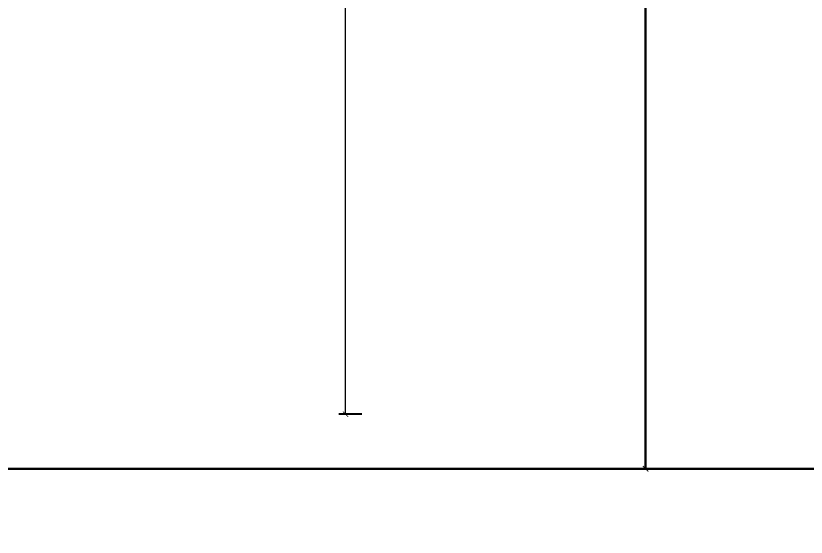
# Model space of a CAD drawing. Header units: millimetres. Extents: x -10496 to -5455, y -188 to 7293.
# Drawn here: x -6819.9 to -6675.2, y 4721.8 to 4817.3 of the extents above; entities that cross this region are included whole.
import ezdxf

# ---------------------------------------------------------------- set-up
doc = ezdxf.new("R2010")
doc.units = ezdxf.units.MM
doc.layers.add('GJC ALAN', color=2, linetype='Continuous')
doc.layers.add('Kıtc-002 Çizgi', color=7, linetype='Continuous')
doc.layers.add('GJC_duvar', color=10, linetype='Continuous', lineweight=30)
doc.layers.add('GJC_ölçüler', color=253, linetype='Continuous', lineweight=5)
doc.styles.add('Ölçü50', font='calibri.ttf', dxfattribs={"width": 0.7})
doc.dimstyles.new('olcu-10', dxfattribs={"dimtxt": 15, "dimasz": 1, "dimexe": 1.25, "dimexo": 0.625, "dimgap": 0.5, "dimtad": 1, "dimdec": 0, "dimzin": 9, "dimtxsty": 'Ölçü50', "dimblk": 'ARCHTICK', "dimcen": 2, "dimclrd": 256, "dimclre": 256, "dimclrt": 6, "dimazin": 2, "dimtfac": 1, "dimtdec": 0, "dimtix": 1, "dimtmove": 0, "dimatfit": 3, "dimldrblk": 'ARCHTICK', "dimfxl": 1, "dimlwd": -1, "dimarcsym": 0})

# ---------------------------------------------------------------- blocks, each defined once
blk = doc.blocks.new('_ArchTick')
at = {"layer": 'Kıtc-002 Çizgi', "color": 0, "const_width": 0.15}
blk.add_lwpolyline([(-0.5, -0.5), (0.5, 0.5)], dxfattribs=at)
blk = doc.blocks.new('*D145')
at = {"layer": 'Defpoints', "color": 0, "lineweight": 30, "transparency": 16777216}
for p in [(-18315.33, 5215.65), (-18315.33, 4995.56), (-18313.05, 4995.56)]:
    blk.add_point(p, dxfattribs=at)
at = {"layer": 'GJC_duvar', "lineweight": -2, "transparency": 16777216}
for p, q in [((-18314.71, 5215.65), (-18311.8, 5215.65)), ((-18314.71, 4995.56), (-18311.8, 4995.56))]:
    blk.add_line(p, q, dxfattribs=at)
at = {"layer": 'GJC_duvar', "transparency": 16777216}
blk.add_line((-18313.05, 5215.65), (-18313.05, 4995.56), dxfattribs=at)
for p, rotation in [((-18313.05, 5215.65), 90), ((-18313.05, 4995.56), 270)]:
    blk.add_blockref('_ArchTick', p, dxfattribs=dict(at, rotation=rotation))
at = {"layer": 'GJC_duvar', "color": 6, "transparency": 16777216, "insert": (-18321.23, 5105.61), "char_height": 15, "attachment_point": 5, "rotation": 90, "style": 'Ölçü50'}
blk.add_mtext('220', dxfattribs=at)
blk = doc.blocks.new('*D137')
at = {"layer": 'Defpoints', "color": 0, "lineweight": 30, "transparency": 16777216}
for p in [(-6759.51, 4954.39), (-6755.89, 4954.39), (-6755.89, 4744.3)]:
    blk.add_point(p, dxfattribs=at)
at = {"layer": 'GJC_ölçüler', "lineweight": -2, "transparency": 16777216}
for p, q in [((-6756.51, 4954.39), (-6760.76, 4954.39)), ((-6756.51, 4744.3), (-6760.76, 4744.3))]:
    blk.add_line(p, q, dxfattribs=at)
at = {"layer": 'GJC_ölçüler', "transparency": 16777216}
blk.add_line((-6759.51, 4744.3), (-6759.51, 4954.39), dxfattribs=at)
for p, rotation in [((-6759.51, 4954.39), 90), ((-6759.51, 4744.3), 270)]:
    blk.add_blockref('_ArchTick', p, dxfattribs=dict(at, rotation=rotation))
at = {"layer": 'GJC_ölçüler', "color": 6, "lineweight": 30, "transparency": 16777216, "insert": (-6767.69, 4849.34), "char_height": 15, "attachment_point": 5, "rotation": 90, "style": 'Ölçü50'}
blk.add_mtext('210', dxfattribs=at)
blk = doc.blocks.new('new ytong')
at = {"layer": 'GJC_duvar'}
blk.add_lwpolyline([(-18253.12, 4995.56), (-18583.69, 4995.56), (-18583.69, 4980.56), (-18253.18, 4980.56)], dxfattribs=at)
at = {"layer": 'GJC_duvar', "color": 41, "true_color": 0xf4ee51}
dim = blk.add_linear_dim(base=(-18313.05, 4995.56), p1=(-18315.33, 5215.65), p2=(-18315.33, 4995.56), angle=90, dimstyle='olcu-10', dxfattribs=at)
dim.commit()
dim.dimension.update_dxf_attribs({"geometry": '*D145', "text_midpoint": (-18321.23, 5105.61)})

msp = doc.modelspace()

# ---------------------------------------------------------------- block references
at = {"layer": 'GJC_duvar', "color": 41, "true_color": 0xf4ee51}
msp.add_blockref('new ytong', (11608.46, -261.26), dxfattribs=at)

# ---------------------------------------------------------------- next in the draw order: linework, layer by layer
at = {"layer": 'GJC ALAN', "color": 40, "lineweight": 30, "true_color": 0xf8d731}
msp.add_lwpolyline([(-6045.17, 4954.39), (-6043.7, 4750.3), (-6189.38, 4750.3), (-6189.38, 4734.3), (-6975.23, 4734.3), (-6975.4, 4329.33), (-6925.06, 4328.35), (-6925.23, 2968.98), (-7194.93, 2969.03)], dxfattribs=at)

# ---------------------------------------------------------------- next in the draw order: dimensions: what is measured, and where the dimension line sits
at = {"layer": 'GJC_ölçüler', "color": 51, "lineweight": 30, "true_color": 0xf8f6b0}
dim = msp.add_linear_dim(base=(-6759.51, 4954.39), p1=(-6755.89, 4744.3), p2=(-6755.89, 4954.39), angle=90, dimstyle='olcu-10', dxfattribs=at)
dim.commit()
dim.dimension.update_dxf_attribs({"geometry": '*D137', "text_midpoint": (-6767.69, 4849.34)})

doc.saveas('drawing.dxf')
